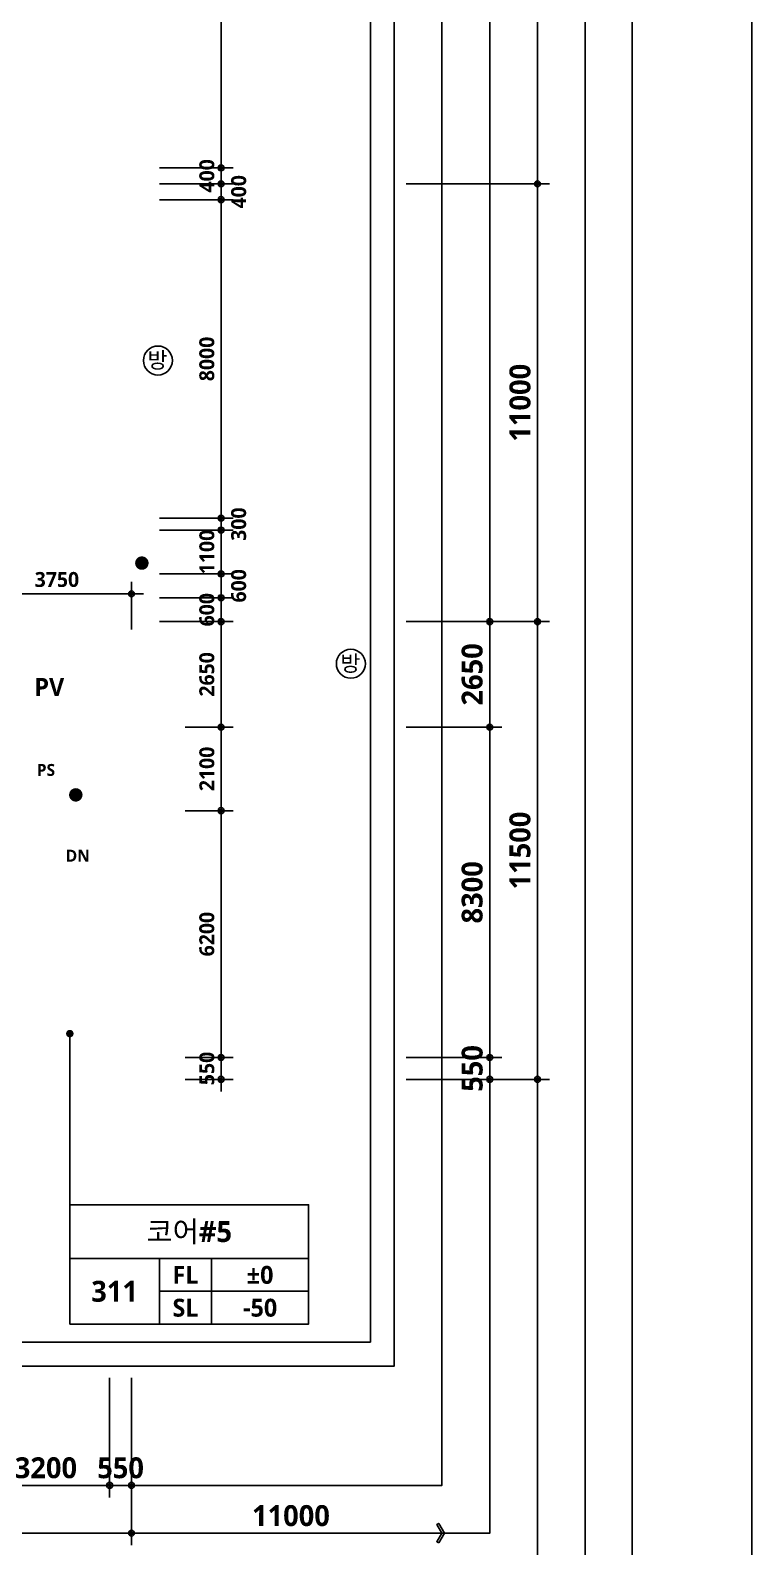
# Model space of a CAD drawing. Header units: millimetres. Extents: x -63924 to 190228206, y 0 to 456875599.
# Drawn here: x 70977 to 89100, y 525611 to 563706 of the extents above; entities that cross this region are included whole.
import ezdxf
from ezdxf.enums import TextEntityAlignment as Align

# ---------------------------------------------------------------- set-up
doc = ezdxf.new("R2010")
doc.units = ezdxf.units.MM
doc.header["$LTSCALE"] = 150
doc.header["$MEASUREMENT"] = 0
doc.header["$PDSIZE"] = -10
doc.layers.get('0').update_dxf_attribs({"linetype": 'CONTINUOUS'})
doc.layers.get('Defpoints').update_dxf_attribs({"color": 153, "linetype": 'CONTINUOUS'})
for name, color, linetype in [('A-ANNO-DIM', 4, 'CONTINUOUS'), ('A-ANNO-GRA1', 7, 'CONTINUOUS'), ('A-ANNO-SYMB', 7, 'CONTINUOUS'), ('A-ANNO-TEXT1', 7, 'CONTINUOUS'), ('A-ANNO-TEXT2', 3, 'CONTINUOUS'), ('A-ANNO-TITL', 7, 'CONTINUOUS'), ('A-FLOR-MARK-ARCH', 1, 'CONTINUOUS'), ('A-ST-AXIS-DIM', 7, 'CONTINUOUS')]:
    doc.layers.add(name, color=color, linetype=linetype)
for name, color, linetype, plot in [('Defpoint', 161, 'CONTINUOUS', False), ('G(그리드1)', 185, 'CONTINUOUS', False), ('G(그리드2)', 235, 'CONTINUOUS', False)]:
    doc.layers.add(name, color=color, linetype=linetype, plot=plot)
doc.styles.add('2020음성 1차', font='')
doc.styles.add('SH_나눔', font='')
doc.styles.add('SH_대대리576', font='')
doc.styles.add('SH_진천_나눔', font='')
doc.styles.get('2020음성 1차').set_extended_font_data('NanumGothic', bold=True)
doc.styles.get('SH_나눔').set_extended_font_data('NanumGothic', bold=True)
doc.styles.get('SH_대대리576').set_extended_font_data('NanumGothic', bold=True)
doc.styles.get('SH_진천_나눔').set_extended_font_data('NanumGothic', bold=True)
doc.dimstyles.new('SHP 300', dxfattribs={"dimscale": 150, "dimtxt": 3.5, "dimasz": 1, "dimexe": 2, "dimexo": 2, "dimgap": 1, "dimtad": 1, "dimdec": 0, "dimzin": 0, "dimdsep": 46, "dimtxsty": 'SH_대대리576', "dimblk": 'DIMDOT', "dimcen": 0.09, "dimclrt": 3, "dimadec": 0, "dimazin": 1, "dimtfac": 1, "dimtdec": 0, "dimtix": 1, "dimtmove": 2, "dimatfit": 0, "dimldrblk": 'DIMDOT', "dimfxl": 1, "dimtolj": 1, "dimtzin": 0, "dimarcsym": 0})
doc.dimstyles.new('SHP300내부', dxfattribs={"dimscale": 150, "dimtxt": 2.5, "dimasz": 1, "dimexe": 2, "dimexo": 2, "dimgap": 1, "dimtad": 1, "dimdec": 0, "dimzin": 0, "dimdsep": 46, "dimtxsty": 'SH_대대리576', "dimblk": 'DIMDOT', "dimcen": 0.09, "dimclrd": 256, "dimclre": 256, "dimclrt": 3, "dimadec": 0, "dimazin": 1, "dimtfac": 1, "dimtdec": 0, "dimtix": 1, "dimtmove": 2, "dimatfit": 0, "dimldrblk": 'DIMDOT', "dimfxl": 1, "dimtolj": 1, "dimtzin": 0, "dimlwd": -1, "dimlwe": -1, "dimarcsym": 0})

# ---------------------------------------------------------------- blocks, each defined once
blk = doc.blocks.new('DIMDOT')
at = {"color": 0}
blk.add_line((-2, 0), (2, 0), dxfattribs=at)
for radius in [0.5, 0.25]:
    blk.add_circle((0, 0), radius, dxfattribs=at)
blk = doc.blocks.new('*D1320')
at = {"layer": 'A-ST-AXIS-DIM', "color": 0, "lineweight": -2, "transparency": 16777216}
for p, q in [((62520, 529850), (62520, 525650)), ((73520, 529850), (73520, 525650)), ((62670, 525950), (73370, 525950))]:
    blk.add_line(p, q, dxfattribs=at)
at = {"layer": 'Defpoints', "color": 0, "transparency": 16777216}
for p in [(62520, 530150), (73520, 530150), (73520, 525950)]:
    blk.add_point(p, dxfattribs=at)
at = {"layer": 'A-ST-AXIS-DIM', "color": 0, "linetype": 'ByBlock', "lineweight": -2, "transparency": 16777216, "xscale": 150, "yscale": 150, "zscale": 150, "rotation": 180}
blk.add_blockref('DIMDOT', (62520, 525950), dxfattribs=at)
at = {"layer": 'A-ST-AXIS-DIM', "color": 0, "linetype": 'ByBlock', "lineweight": -2, "transparency": 16777216, "xscale": 150, "yscale": 150, "zscale": 150}
blk.add_blockref('DIMDOT', (73520, 525950), dxfattribs=at)
at = {"layer": 'A-ST-AXIS-DIM', "color": 3, "transparency": 16777216, "insert": (68020, 526388), "char_height": 525, "attachment_point": 5, "style": 'SH_대대리576'}
blk.add_mtext('\\A1;11000', dxfattribs=at)
blk = doc.blocks.new('*D1322')
at = {"layer": 'A-ST-AXIS-DIM', "color": 0, "lineweight": -2, "transparency": 16777216}
for p, q in [((72970, 529850), (72970, 526850)), ((73520, 529850), (73520, 526850)), ((72820, 527150), (72670, 527150)), ((72970, 527150), (73520, 527150)), ((73670, 527150), (73820, 527150))]:
    blk.add_line(p, q, dxfattribs=at)
at = {"layer": 'Defpoints', "color": 0, "transparency": 16777216}
for p in [(72970, 530150), (73520, 530150), (73520, 527150)]:
    blk.add_point(p, dxfattribs=at)
at = {"layer": 'A-ST-AXIS-DIM', "color": 0, "linetype": 'ByBlock', "lineweight": -2, "transparency": 16777216, "xscale": 150, "yscale": 150, "zscale": 150}
blk.add_blockref('DIMDOT', (72970, 527150), dxfattribs=at)
at = {"layer": 'A-ST-AXIS-DIM', "color": 0, "linetype": 'ByBlock', "lineweight": -2, "transparency": 16777216, "xscale": 150, "yscale": 150, "zscale": 150, "rotation": 180}
blk.add_blockref('DIMDOT', (73520, 527150), dxfattribs=at)
at = {"layer": 'A-ST-AXIS-DIM', "color": 3, "transparency": 16777216, "insert": (73245, 527589), "char_height": 525, "attachment_point": 5, "style": 'SH_대대리576'}
blk.add_mtext('\\A1;550', dxfattribs=at)
blk = doc.blocks.new('*D1323')
at = {"layer": 'A-ST-AXIS-DIM', "color": 0, "lineweight": -2, "transparency": 16777216}
for p, q in [((69770, 529850), (69770, 526850)), ((72970, 529850), (72970, 526850)), ((72820, 527150), (69920, 527150))]:
    blk.add_line(p, q, dxfattribs=at)
at = {"layer": 'Defpoints', "color": 0, "transparency": 16777216}
for p in [(69770, 530150), (72970, 530150), (69770, 527150)]:
    blk.add_point(p, dxfattribs=at)
at = {"layer": 'A-ST-AXIS-DIM', "color": 0, "linetype": 'ByBlock', "lineweight": -2, "transparency": 16777216, "xscale": 150, "yscale": 150, "zscale": 150, "rotation": 180}
blk.add_blockref('DIMDOT', (69770, 527150), dxfattribs=at)
at = {"layer": 'A-ST-AXIS-DIM', "color": 0, "linetype": 'ByBlock', "lineweight": -2, "transparency": 16777216, "xscale": 150, "yscale": 150, "zscale": 150}
blk.add_blockref('DIMDOT', (72970, 527150), dxfattribs=at)
at = {"layer": 'A-ST-AXIS-DIM', "color": 3, "transparency": 16777216, "insert": (71370, 527590), "char_height": 525, "attachment_point": 5, "style": 'SH_대대리576'}
blk.add_mtext('\\A1;3200', dxfattribs=at)
blk = doc.blocks.new('*D1347')
at = {"layer": 'A-ST-AXIS-DIM', "color": 0, "lineweight": -2, "transparency": 16777216}
for p, q in [((80420, 548850), (84020, 548850)), ((83720, 548700), (83720, 537500)), ((80420, 537350), (84020, 537350))]:
    blk.add_line(p, q, dxfattribs=at)
at = {"layer": 'Defpoints', "color": 0, "transparency": 16777216}
for p in [(80120, 548850), (80120, 537350), (83720, 537350)]:
    blk.add_point(p, dxfattribs=at)
at = {"layer": 'A-ST-AXIS-DIM', "color": 0, "linetype": 'ByBlock', "lineweight": -2, "transparency": 16777216, "xscale": 150, "yscale": 150, "zscale": 150}
for p, rotation in [((83720, 548850), 90), ((83720, 537350), 270)]:
    blk.add_blockref('DIMDOT', p, dxfattribs=dict(at, rotation=rotation))
at = {"layer": 'A-ST-AXIS-DIM', "color": 3, "transparency": 16777216, "insert": (83281, 543100), "char_height": 525, "attachment_point": 5, "rotation": 90, "style": 'SH_대대리576'}
blk.add_mtext('\\A1;11500', dxfattribs=at)
blk = doc.blocks.new('*D1348')
at = {"layer": 'A-ST-AXIS-DIM', "color": 0, "lineweight": -2, "transparency": 16777216}
for p, q in [((80420, 559850), (84020, 559850)), ((83720, 549000), (83720, 559700)), ((80420, 548850), (84020, 548850))]:
    blk.add_line(p, q, dxfattribs=at)
at = {"layer": 'Defpoints', "color": 0, "transparency": 16777216}
for p in [(80120, 559850), (83720, 559850), (80120, 548850)]:
    blk.add_point(p, dxfattribs=at)
at = {"layer": 'A-ST-AXIS-DIM', "color": 0, "linetype": 'ByBlock', "lineweight": -2, "transparency": 16777216, "xscale": 150, "yscale": 150, "zscale": 150}
for p, rotation in [((83720, 559850), 90), ((83720, 548850), 270)]:
    blk.add_blockref('DIMDOT', p, dxfattribs=dict(at, rotation=rotation))
at = {"layer": 'A-ST-AXIS-DIM', "color": 3, "transparency": 16777216, "insert": (83282, 554350), "char_height": 525, "attachment_point": 5, "rotation": 90, "style": 'SH_대대리576'}
blk.add_mtext('\\A1;11000', dxfattribs=at)
blk = doc.blocks.new('*D1349')
at = {"layer": 'A-ST-AXIS-DIM', "color": 0, "lineweight": -2, "transparency": 16777216}
for p, q in [((80420, 570850), (84020, 570850)), ((83720, 570700), (83720, 560000)), ((80420, 559850), (84020, 559850))]:
    blk.add_line(p, q, dxfattribs=at)
at = {"layer": 'Defpoints', "color": 0, "transparency": 16777216}
for p in [(80120, 570850), (80120, 559850), (83720, 559850)]:
    blk.add_point(p, dxfattribs=at)
at = {"layer": 'A-ST-AXIS-DIM', "color": 0, "linetype": 'ByBlock', "lineweight": -2, "transparency": 16777216, "xscale": 150, "yscale": 150, "zscale": 150}
for p, rotation in [((83720, 570850), 90), ((83720, 559850), 270)]:
    blk.add_blockref('DIMDOT', p, dxfattribs=dict(at, rotation=rotation))
at = {"layer": 'A-ST-AXIS-DIM', "color": 3, "transparency": 16777216, "insert": (83282, 565350), "char_height": 525, "attachment_point": 5, "rotation": 90, "style": 'SH_대대리576'}
blk.add_mtext('\\A1;11000', dxfattribs=at)
blk = doc.blocks.new('*D1352')
at = {"layer": 'A-ST-AXIS-DIM', "color": 0, "lineweight": -2, "transparency": 16777216}
for p, q in [((82520, 538050), (82520, 538200)), ((80420, 537900), (82820, 537900)), ((82520, 537900), (82520, 537350)), ((80420, 537350), (82820, 537350)), ((82520, 537200), (82520, 537050))]:
    blk.add_line(p, q, dxfattribs=at)
at = {"layer": 'Defpoints', "color": 0, "transparency": 16777216}
for p in [(80120, 537900), (80120, 537350), (82520, 537350)]:
    blk.add_point(p, dxfattribs=at)
at = {"layer": 'A-ST-AXIS-DIM', "color": 0, "linetype": 'ByBlock', "lineweight": -2, "transparency": 16777216, "xscale": 150, "yscale": 150, "zscale": 150}
for p, rotation in [((82520, 537900), 270), ((82520, 537350), 90)]:
    blk.add_blockref('DIMDOT', p, dxfattribs=dict(at, rotation=rotation))
at = {"layer": 'A-ST-AXIS-DIM', "color": 3, "transparency": 16777216, "insert": (82081, 537625), "char_height": 525, "attachment_point": 5, "rotation": 90, "style": 'SH_대대리576'}
blk.add_mtext('\\A1;550', dxfattribs=at)
blk = doc.blocks.new('*D1353')
at = {"layer": 'A-ST-AXIS-DIM', "color": 0, "lineweight": -2, "transparency": 16777216}
for p, q in [((80420, 546200), (82820, 546200)), ((82520, 538050), (82520, 546050)), ((80420, 537900), (82820, 537900))]:
    blk.add_line(p, q, dxfattribs=at)
at = {"layer": 'Defpoints', "color": 0, "transparency": 16777216}
for p in [(80120, 546200), (82520, 546200), (80120, 537900)]:
    blk.add_point(p, dxfattribs=at)
at = {"layer": 'A-ST-AXIS-DIM', "color": 0, "linetype": 'ByBlock', "lineweight": -2, "transparency": 16777216, "xscale": 150, "yscale": 150, "zscale": 150}
for p, rotation in [((82520, 546200), 90), ((82520, 537900), 270)]:
    blk.add_blockref('DIMDOT', p, dxfattribs=dict(at, rotation=rotation))
at = {"layer": 'A-ST-AXIS-DIM', "color": 3, "transparency": 16777216, "insert": (82080, 542050), "char_height": 525, "attachment_point": 5, "rotation": 90, "style": 'SH_대대리576'}
blk.add_mtext('\\A1;8300', dxfattribs=at)
blk = doc.blocks.new('*D1354')
at = {"layer": 'A-ST-AXIS-DIM', "color": 0, "lineweight": -2, "transparency": 16777216}
for p, q in [((80420, 548850), (82820, 548850)), ((82520, 548700), (82520, 546350)), ((80420, 546200), (82820, 546200))]:
    blk.add_line(p, q, dxfattribs=at)
at = {"layer": 'Defpoints', "color": 0, "transparency": 16777216}
for p in [(80120, 548850), (80120, 546200), (82520, 546200)]:
    blk.add_point(p, dxfattribs=at)
at = {"layer": 'A-ST-AXIS-DIM', "color": 0, "linetype": 'ByBlock', "lineweight": -2, "transparency": 16777216, "xscale": 150, "yscale": 150, "zscale": 150}
for p, rotation in [((82520, 548850), 90), ((82520, 546200), 270)]:
    blk.add_blockref('DIMDOT', p, dxfattribs=dict(at, rotation=rotation))
at = {"layer": 'A-ST-AXIS-DIM', "color": 3, "transparency": 16777216, "insert": (82080, 547525), "char_height": 525, "attachment_point": 5, "rotation": 90, "style": 'SH_대대리576'}
blk.add_mtext('\\A1;2650', dxfattribs=at)
blk = doc.blocks.new('*D1358')
at = {"layer": 'A-ANNO-DIM', "transparency": 16777216}
for p, q in [((74870, 546200), (76070, 546200)), ((75770, 546050), (75770, 544250)), ((74870, 544100), (76070, 544100))]:
    blk.add_line(p, q, dxfattribs=at)
at = {"layer": 'Defpoints', "color": 0, "transparency": 16777216}
for p in [(74570, 546200), (74570, 544100), (75770, 544100)]:
    blk.add_point(p, dxfattribs=at)
at = {"layer": 'A-ANNO-DIM', "linetype": 'ByBlock', "transparency": 16777216, "xscale": 150, "yscale": 150, "zscale": 150}
for p, rotation in [((75770, 546200), 90), ((75770, 544100), 270)]:
    blk.add_blockref('DIMDOT', p, dxfattribs=dict(at, rotation=rotation))
at = {"layer": 'A-ANNO-DIM', "color": 3, "transparency": 16777216, "insert": (75414, 545150), "char_height": 375, "attachment_point": 5, "rotation": 90, "style": 'SH_대대리576'}
blk.add_mtext('\\A1;2100', dxfattribs=at)
blk = doc.blocks.new('*D1359')
at = {"layer": 'A-ANNO-DIM', "transparency": 16777216}
for p, q in [((74870, 548850), (76070, 548850)), ((75770, 546350), (75770, 548700)), ((74870, 546200), (76070, 546200))]:
    blk.add_line(p, q, dxfattribs=at)
at = {"layer": 'Defpoints', "color": 0, "transparency": 16777216}
for p in [(74570, 548850), (75770, 548850), (74570, 546200)]:
    blk.add_point(p, dxfattribs=at)
at = {"layer": 'A-ANNO-DIM', "linetype": 'ByBlock', "transparency": 16777216, "xscale": 150, "yscale": 150, "zscale": 150}
for p, rotation in [((75770, 548850), 90), ((75770, 546200), 270)]:
    blk.add_blockref('DIMDOT', p, dxfattribs=dict(at, rotation=rotation))
at = {"layer": 'A-ANNO-DIM', "color": 3, "transparency": 16777216, "insert": (75413, 547525), "char_height": 375, "attachment_point": 5, "rotation": 90, "style": 'SH_대대리576'}
blk.add_mtext('\\A1;2650', dxfattribs=at)
blk = doc.blocks.new('*D1360')
at = {"layer": 'A-ANNO-DIM', "transparency": 16777216}
for p, q in [((74870, 544100), (76070, 544100)), ((75770, 538050), (75770, 543950)), ((74870, 537900), (76070, 537900))]:
    blk.add_line(p, q, dxfattribs=at)
at = {"layer": 'Defpoints', "color": 0, "transparency": 16777216}
for p in [(74570, 544100), (75770, 544100), (74570, 537900)]:
    blk.add_point(p, dxfattribs=at)
at = {"layer": 'A-ANNO-DIM', "linetype": 'ByBlock', "transparency": 16777216, "xscale": 150, "yscale": 150, "zscale": 150}
for p, rotation in [((75770, 544100), 90), ((75770, 537900), 270)]:
    blk.add_blockref('DIMDOT', p, dxfattribs=dict(at, rotation=rotation))
at = {"layer": 'A-ANNO-DIM', "color": 3, "transparency": 16777216, "insert": (75413, 541000), "char_height": 375, "attachment_point": 5, "rotation": 90, "style": 'SH_대대리576'}
blk.add_mtext('\\A1;6200', dxfattribs=at)
blk = doc.blocks.new('*D1361')
at = {"layer": 'A-ANNO-DIM', "transparency": 16777216}
for p, q in [((75770, 538050), (75770, 538200)), ((74870, 537900), (76070, 537900)), ((75770, 537900), (75770, 537350)), ((74870, 537350), (76070, 537350)), ((75770, 537200), (75770, 537050))]:
    blk.add_line(p, q, dxfattribs=at)
at = {"layer": 'Defpoints', "color": 0, "transparency": 16777216}
for p in [(74570, 537900), (74570, 537350), (75770, 537350)]:
    blk.add_point(p, dxfattribs=at)
at = {"layer": 'A-ANNO-DIM', "linetype": 'ByBlock', "transparency": 16777216, "xscale": 150, "yscale": 150, "zscale": 150}
for p, rotation in [((75770, 537900), 270), ((75770, 537350), 90)]:
    blk.add_blockref('DIMDOT', p, dxfattribs=dict(at, rotation=rotation))
at = {"layer": 'A-ANNO-DIM', "color": 3, "transparency": 16777216, "insert": (75414, 537625), "char_height": 375, "attachment_point": 5, "rotation": 90, "style": 'SH_대대리576'}
blk.add_mtext('\\A1;550', dxfattribs=at)
blk = doc.blocks.new('방화스크린 TEXT100')
at = {"layer": 'A-ANNO-SYMB'}
blk.add_circle((0, 0), 243, dxfattribs=at)
at = {"layer": 'A-ANNO-TITL', "style": '2020음성 1차'}
blk.add_text('방', height=267, dxfattribs=at).set_placement((-7, 7), align=Align.MIDDLE_CENTER)
blk = doc.blocks.new('G$C9D92D8A7')
at = {"layer": 'A-ANNO-GRA1'}
for p, q in [((0, 11), (40, 11)), ((15, 11), (15, 0)), ((23.75, 11), (23.75, 0)), ((15, 5.5), (40, 5.5))]:
    blk.add_line(p, q, dxfattribs=at)
blk.add_lwpolyline([(0, 20), (0, 0), (40, 0), (40, 20)], close=True, dxfattribs=at)
at = {"style": '2020음성 1차'}
for tag, height, p in [('실명', 3.5, (20, 15.5)), ('실번호', 3.5, (7.5, 5.5)), ('마감레벨', 3, (31.875, 8.25)), ('구조레벨', 3, (31.875, 2.75))]:
    blk.add_attdef(tag, text='', height=height, dxfattribs=at).set_placement(p, align=Align.MIDDLE_CENTER)
at = {"layer": 'A-ANNO-TEXT1', "style": 'SH_나눔'}
for s, p in [('FL', (19.375, 8.25)), ('SL', (19.375, 2.75))]:
    blk.add_text(s, height=3, dxfattribs=at).set_placement(p, align=Align.MIDDLE)
blk = doc.blocks.new('*D1997')
at = {"layer": 'A-ANNO-DIM', "transparency": 16777216}
for p, q in [((75770, 549600), (75770, 549750)), ((74220, 549450), (76070, 549450)), ((75770, 549450), (75770, 548850)), ((74220, 548850), (76070, 548850)), ((75770, 548700), (75770, 548550))]:
    blk.add_line(p, q, dxfattribs=at)
at = {"layer": 'Defpoints', "color": 0, "transparency": 16777216}
for p in [(73920, 549450), (73920, 548850), (75770, 548850)]:
    blk.add_point(p, dxfattribs=at)
at = {"layer": 'A-ANNO-DIM', "linetype": 'ByBlock', "transparency": 16777216, "xscale": 150, "yscale": 150, "zscale": 150}
for p, rotation in [((75770, 549450), 270), ((75770, 548850), 90)]:
    blk.add_blockref('DIMDOT', p, dxfattribs=dict(at, rotation=rotation))
at = {"layer": 'A-ANNO-DIM', "color": 3, "transparency": 16777216, "insert": (75413, 549150), "char_height": 375, "attachment_point": 5, "rotation": 90, "style": 'SH_대대리576'}
blk.add_mtext('\\A1;600', dxfattribs=at)
blk = doc.blocks.new('*D1998')
at = {"layer": 'A-ANNO-DIM', "transparency": 16777216}
for p, q in [((74220, 550050), (76070, 550050)), ((75770, 549600), (75770, 549900)), ((74220, 549450), (76070, 549450))]:
    blk.add_line(p, q, dxfattribs=at)
at = {"layer": 'Defpoints', "color": 0, "transparency": 16777216}
for p in [(73920, 550050), (75770, 550050), (73920, 549450)]:
    blk.add_point(p, dxfattribs=at)
at = {"layer": 'A-ANNO-DIM', "linetype": 'ByBlock', "transparency": 16777216, "xscale": 150, "yscale": 150, "zscale": 150}
for p, rotation in [((75770, 550050), 90), ((75770, 549450), 270)]:
    blk.add_blockref('DIMDOT', p, dxfattribs=dict(at, rotation=rotation))
at = {"layer": 'A-ANNO-DIM', "color": 3, "transparency": 16777216, "insert": (76213, 549750), "char_height": 375, "attachment_point": 5, "rotation": 90, "style": 'SH_대대리576'}
blk.add_mtext('\\A1;600', dxfattribs=at)
blk = doc.blocks.new('*D1999')
at = {"layer": 'A-ANNO-DIM', "transparency": 16777216}
for p, q in [((75770, 551300), (75770, 551450)), ((74220, 551150), (76070, 551150)), ((75770, 551150), (75770, 550050)), ((74220, 550050), (76070, 550050)), ((75770, 549900), (75770, 549750))]:
    blk.add_line(p, q, dxfattribs=at)
at = {"layer": 'Defpoints', "color": 0, "transparency": 16777216}
for p in [(73920, 551150), (73920, 550050), (75770, 550050)]:
    blk.add_point(p, dxfattribs=at)
at = {"layer": 'A-ANNO-DIM', "linetype": 'ByBlock', "transparency": 16777216, "xscale": 150, "yscale": 150, "zscale": 150}
for p, rotation in [((75770, 551150), 270), ((75770, 550050), 90)]:
    blk.add_blockref('DIMDOT', p, dxfattribs=dict(at, rotation=rotation))
at = {"layer": 'A-ANNO-DIM', "color": 3, "transparency": 16777216, "insert": (75414, 550600), "char_height": 375, "attachment_point": 5, "rotation": 90, "style": 'SH_대대리576'}
blk.add_mtext('\\A1;1100', dxfattribs=at)
blk = doc.blocks.new('*D2000')
at = {"layer": 'A-ANNO-DIM', "transparency": 16777216}
for p, q in [((75770, 551600), (75770, 551750)), ((74220, 551450), (76070, 551450)), ((75770, 551150), (75770, 551450)), ((74220, 551150), (76070, 551150)), ((75770, 551000), (75770, 550850))]:
    blk.add_line(p, q, dxfattribs=at)
at = {"layer": 'Defpoints', "color": 0, "transparency": 16777216}
for p in [(73920, 551450), (75770, 551450), (73920, 551150)]:
    blk.add_point(p, dxfattribs=at)
at = {"layer": 'A-ANNO-DIM', "linetype": 'ByBlock', "transparency": 16777216, "xscale": 150, "yscale": 150, "zscale": 150}
for p, rotation in [((75770, 551450), 270), ((75770, 551150), 90)]:
    blk.add_blockref('DIMDOT', p, dxfattribs=dict(at, rotation=rotation))
at = {"layer": 'A-ANNO-DIM', "color": 3, "transparency": 16777216, "insert": (76213, 551300), "char_height": 375, "attachment_point": 5, "rotation": 90, "style": 'SH_대대리576'}
blk.add_mtext('\\A1;300', dxfattribs=at)
blk = doc.blocks.new('*D2001')
at = {"layer": 'A-ANNO-DIM', "transparency": 16777216}
for p, q in [((74220, 559450), (76070, 559450)), ((75770, 559300), (75770, 551600)), ((74220, 551450), (76070, 551450))]:
    blk.add_line(p, q, dxfattribs=at)
at = {"layer": 'Defpoints', "color": 0, "transparency": 16777216}
for p in [(73920, 559450), (73920, 551450), (75770, 551450)]:
    blk.add_point(p, dxfattribs=at)
at = {"layer": 'A-ANNO-DIM', "linetype": 'ByBlock', "transparency": 16777216, "xscale": 150, "yscale": 150, "zscale": 150}
for p, rotation in [((75770, 559450), 90), ((75770, 551450), 270)]:
    blk.add_blockref('DIMDOT', p, dxfattribs=dict(at, rotation=rotation))
at = {"layer": 'A-ANNO-DIM', "color": 3, "transparency": 16777216, "insert": (75413, 555450), "char_height": 375, "attachment_point": 5, "rotation": 90, "style": 'SH_대대리576'}
blk.add_mtext('\\A1;8000', dxfattribs=at)
blk = doc.blocks.new('*D2002')
at = {"layer": 'A-ANNO-DIM', "transparency": 16777216}
for p, q in [((75770, 560000), (75770, 560150)), ((74220, 559850), (76070, 559850)), ((75770, 559450), (75770, 559850)), ((74220, 559450), (76070, 559450)), ((75770, 559300), (75770, 559150))]:
    blk.add_line(p, q, dxfattribs=at)
at = {"layer": 'Defpoints', "color": 0, "transparency": 16777216}
for p in [(73920, 559850), (75770, 559850), (73920, 559450)]:
    blk.add_point(p, dxfattribs=at)
at = {"layer": 'A-ANNO-DIM', "linetype": 'ByBlock', "transparency": 16777216, "xscale": 150, "yscale": 150, "zscale": 150}
for p, rotation in [((75770, 559850), 270), ((75770, 559450), 90)]:
    blk.add_blockref('DIMDOT', p, dxfattribs=dict(at, rotation=rotation))
at = {"layer": 'A-ANNO-DIM', "color": 3, "transparency": 16777216, "insert": (76214, 559650), "char_height": 375, "attachment_point": 5, "rotation": 90, "style": 'SH_대대리576'}
blk.add_mtext('\\A1;400', dxfattribs=at)
blk = doc.blocks.new('*D2003')
at = {"layer": 'A-ANNO-DIM', "transparency": 16777216}
for p, q in [((75770, 560400), (75770, 560550)), ((74220, 560250), (76070, 560250)), ((75770, 560250), (75770, 559850)), ((74220, 559850), (76070, 559850)), ((75770, 559700), (75770, 559550))]:
    blk.add_line(p, q, dxfattribs=at)
at = {"layer": 'Defpoints', "color": 0, "transparency": 16777216}
for p in [(73920, 560250), (73920, 559850), (75770, 559850)]:
    blk.add_point(p, dxfattribs=at)
at = {"layer": 'A-ANNO-DIM', "linetype": 'ByBlock', "transparency": 16777216, "xscale": 150, "yscale": 150, "zscale": 150}
for p, rotation in [((75770, 560250), 270), ((75770, 559850), 90)]:
    blk.add_blockref('DIMDOT', p, dxfattribs=dict(at, rotation=rotation))
at = {"layer": 'A-ANNO-DIM', "color": 3, "transparency": 16777216, "insert": (75414, 560050), "char_height": 375, "attachment_point": 5, "rotation": 90, "style": 'SH_대대리576'}
blk.add_mtext('\\A1;400', dxfattribs=at)
blk = doc.blocks.new('*D2004')
at = {"layer": 'A-ANNO-DIM', "transparency": 16777216}
for p, q in [((74220, 570450), (76070, 570450)), ((75770, 560400), (75770, 570300)), ((74220, 560250), (76070, 560250))]:
    blk.add_line(p, q, dxfattribs=at)
at = {"layer": 'Defpoints', "color": 0, "transparency": 16777216}
for p in [(73920, 570450), (75770, 570450), (73920, 560250)]:
    blk.add_point(p, dxfattribs=at)
at = {"layer": 'A-ANNO-DIM', "linetype": 'ByBlock', "transparency": 16777216, "xscale": 150, "yscale": 150, "zscale": 150}
for p, rotation in [((75770, 570450), 90.00000000000007), ((75770, 560250), 270.0000000000001)]:
    blk.add_blockref('DIMDOT', p, dxfattribs=dict(at, rotation=rotation))
at = {"layer": 'A-ANNO-DIM', "color": 3, "transparency": 16777216, "insert": (75414, 565350), "char_height": 375, "attachment_point": 5, "rotation": 90, "style": 'SH_대대리576'}
blk.add_mtext('\\A1;10200', dxfattribs=at)
blk = doc.blocks.new('*D2032')
at = {"layer": 'A-ANNO-DIM', "transparency": 16777216}
for p, q in [((69770, 548650), (69770, 549850)), ((73520, 548650), (73520, 549850)), ((73370, 549550), (69920, 549550))]:
    blk.add_line(p, q, dxfattribs=at)
at = {"layer": 'Defpoints', "color": 0, "transparency": 16777216}
for p in [(69770, 549550), (69770, 548350), (73520, 548350)]:
    blk.add_point(p, dxfattribs=at)
at = {"layer": 'A-ANNO-DIM', "linetype": 'ByBlock', "transparency": 16777216, "xscale": 150, "yscale": 150, "zscale": 150, "rotation": 180}
blk.add_blockref('DIMDOT', (69770, 549550), dxfattribs=at)
at = {"layer": 'A-ANNO-DIM', "linetype": 'ByBlock', "transparency": 16777216, "xscale": 150, "yscale": 150, "zscale": 150}
blk.add_blockref('DIMDOT', (73520, 549550), dxfattribs=at)
at = {"layer": 'A-ANNO-DIM', "color": 3, "transparency": 16777216, "insert": (71645, 549907), "char_height": 375, "attachment_point": 5, "style": 'SH_대대리576'}
blk.add_mtext('\\A1;3750', dxfattribs=at)

msp = doc.modelspace()

# ---------------------------------------------------------------- linework, layer by layer
at = {"const_width": 93.8}
msp.add_lwpolyline([(71970, 538546.9, -1), (71970, 538453.1, -1)], format="xyb", close=True, dxfattribs=at)
msp.add_lwpolyline([(71970, 538500), (71970, 534202.2)])
at = {"layer": 'A-FLOR-MARK-ARCH', "const_width": 168.8}
for points in [[(73695.2, 550321, 1), (73864, 550321, 1)], [(72204.4, 544498.3, -1), (72035.6, 544498.3, -1)]]:
    msp.add_lwpolyline(points, format="xyb", close=True, dxfattribs=at)
at = {"layer": 'A-ST-AXIS-DIM'}
msp.add_line((81380, 525950), (73670, 525950), dxfattribs=at)
at = {"layer": 'A-ST-AXIS-DIM', "linetype": 'Continuous'}
msp.add_lwpolyline([(81236.6, 525705.4), (81187.7, 525734.1), (81314.3, 525950), (81187.6, 526166), (81236.6, 526194.6), (81380, 525950)], close=True, dxfattribs=at)
at = {"layer": 'Defpoint'}
for points in [[(0, 504000), (89100, 504000), (89100, 630000), (0, 630000)], [(3000, 627000), (86100, 627000), (86100, 520500), (3000, 520500)]]:
    msp.add_lwpolyline(points, close=True, dxfattribs=at)
at = {"layer": 'G(그리드1)'}
for points in [[(6120, 623950), (84920, 623950), (84920, 522550), (6120, 522550)], [(7320, 622750), (83720, 622750), (83720, 524750), (7320, 524750)], [(8520, 621550), (82520, 621550), (82520, 525950), (8520, 525950)], [(9720, 620350), (81320, 620350), (81320, 527150), (9720, 527150)], [(10920, 617350), (80120, 617350), (80120, 530150), (10920, 530150)]]:
    msp.add_lwpolyline(points, close=True, dxfattribs=at)
at = {"layer": 'G(그리드2)'}
msp.add_lwpolyline([(11520, 616750), (79520, 616750), (79520, 530750), (11520, 530750)], close=True, dxfattribs=at)

# ---------------------------------------------------------------- block references
at = {"xscale": 1.5, "yscale": 1.5, "zscale": 1.5}
for p in [(74184, 555410.2), (79030, 547793)]:
    msp.add_blockref('방화스크린 TEXT100', p, dxfattribs=at)
at = {"layer": 'A-ANNO-TEXT1'}
ref = msp.add_blockref('G$C9D92D8A7', (71970, 531202.2), dxfattribs=dict(at, xscale=150, yscale=150, zscale=150))
ref.add_attrib('실명', '코어#5', dxfattribs={"layer": 'A-ANNO-TEXT2', "height": 525, "style": '2020음성 1차'}).set_placement((74970, 533527.2, 206000), align=Align.MIDDLE_CENTER)
ref.add_attrib('실번호', '311', dxfattribs={"layer": 'A-ANNO-TEXT2', "height": 525, "style": '2020음성 1차'}).set_placement((73095, 532027.2, 206000), align=Align.MIDDLE_CENTER)
ref.add_attrib('마감레벨', '%%p0', dxfattribs={"height": 450, "style": '2020음성 1차'}).set_placement((76751.2, 532439.7, 206000), align=Align.MIDDLE_CENTER)
ref.add_attrib('구조레벨', '-50', dxfattribs={"height": 450, "style": '2020음성 1차'}).set_placement((76751.2, 531614.7, 206000), align=Align.MIDDLE_CENTER)
at = {"layer": 'A-ST-AXIS-DIM', "xscale": -150, "yscale": 150, "zscale": 150}
msp.add_blockref('DIMDOT', (73520, 525950), dxfattribs=at)

# ---------------------------------------------------------------- texts
at = {"layer": 'A-ANNO-TEXT1', "style": 'SH_진천_나눔'}
for s, height, p in [('PV', 450, (71453.9, 547210.4)), ('PS', 300, (71370, 545125)), ('DN', 300, (72170, 542970))]:
    msp.add_text(s, height=height, dxfattribs=at).set_placement(p, align=Align.MIDDLE)
at = {"layer": 'A-ST-AXIS-DIM', "color": 3, "insert": (77525, 526387.9), "char_height": 525, "attachment_point": 5, "style": 'SH_대대리576'}
msp.add_mtext('\\A1;11000', dxfattribs=at)

# ---------------------------------------------------------------- dimensions: what is measured, and where the dimension line sits
at = {"layer": 'A-ANNO-DIM'}
for base, p1, p2, angle, picture, middle in [((75770, 570450), (73920, 560250), (73920, 570450), 270, '*D2004', (75413.9, 565350)), ((75770, 559850), (73920, 560250), (73920, 559850), 90, '*D2003', (75414.4, 560050)), ((75770, 551450), (73920, 559450), (73920, 551450), 90, '*D2001', (75413.1, 555450)), ((75770, 550050), (73920, 551150), (73920, 550050), 90, '*D1999', (75414.4, 550600)), ((69770, 549550), (73520, 548350), (69770, 548350), 0, '*D2032', (71645, 549906.9)), ((75770, 548850), (73920, 549450), (73920, 548850), 90, '*D1997', (75413.1, 549150)), ((75770, 548850), (74570, 546200), (74570, 548850), 270, '*D1359', (75413.1, 547525)), ((75770, 544100), (74570, 546200), (74570, 544100), 90, '*D1358', (75413.9, 545150)), ((75770, 544100), (74570, 537900), (74570, 544100), 270, '*D1360', (75413.1, 541000)), ((75770, 537350), (74570, 537900), (74570, 537350), 90, '*D1361', (75413.9, 537625))]:
    dim = msp.add_linear_dim(base=base, p1=p1, p2=p2, angle=angle, dimstyle='SHP300내부', dxfattribs=at)
    dim.commit()
    dim.dimension.update_dxf_attribs({"geometry": picture, "text_midpoint": middle})
for base, p1, p2, picture, middle in [((75770, 559850), (73920, 559450), (73920, 559850), '*D2002', (76214.4, 559650)), ((75770, 551450), (73920, 551150), (73920, 551450), '*D2000', (76213.1, 551300)), ((75770, 550050), (73920, 549450), (73920, 550050), '*D1998', (76213.1, 549750))]:
    dim = msp.add_linear_dim(base=base, p1=p1, p2=p2, angle=270, dimstyle='SHP300내부', dxfattribs=at)
    dim.commit()
    dim.dimension.update_dxf_attribs({"geometry": picture, "text_midpoint": middle, "dimtype": 160})
at = {"layer": 'A-ST-AXIS-DIM'}
for base, p1, p2, angle, picture, middle in [((83720, 559850), (80120, 570850), (80120, 559850), 90, '*D1349', (83282.1, 565350)), ((83720, 559850), (80120, 548850), (80120, 559850), 270, '*D1348', (83282.1, 554350)), ((83720, 537350), (80120, 548850), (80120, 537350), 90, '*D1347', (83281.4, 543100)), ((82520, 546200), (80120, 548850), (80120, 546200), 90, '*D1354', (82080.3, 547525)), ((82520, 546200), (80120, 537900), (80120, 546200), 270, '*D1353', (82080.3, 542050)), ((82520, 537350), (80120, 537900), (80120, 537350), 90, '*D1352', (82081.4, 537625)), ((73520, 525950), (62520, 530150), (73520, 530150), 180, '*D1320', (68020, 526387.9)), ((73520, 527150), (72970, 530150), (73520, 530150), 180, '*D1322', (73245, 527588.6))]:
    dim = msp.add_linear_dim(base=base, p1=p1, p2=p2, angle=angle, dimstyle='SHP 300', override={"dimtxsty": 'SH_대대리576', "dimldrblk": 'DIMDOT'}, dxfattribs=at)
    dim.commit()
    dim.dimension.update_dxf_attribs({"geometry": picture, "text_midpoint": middle})
dim = msp.add_linear_dim(base=(69770, 527150), p1=(72970, 530150), p2=(69770, 530150), dimstyle='SHP 300', override={"dimtxsty": 'SH_대대리576', "dimldrblk": 'DIMDOT'}, dxfattribs=at)
dim.commit()
dim.dimension.update_dxf_attribs({"geometry": '*D1323', "text_midpoint": (71370, 527589.7)})

doc.saveas('drawing.dxf')
